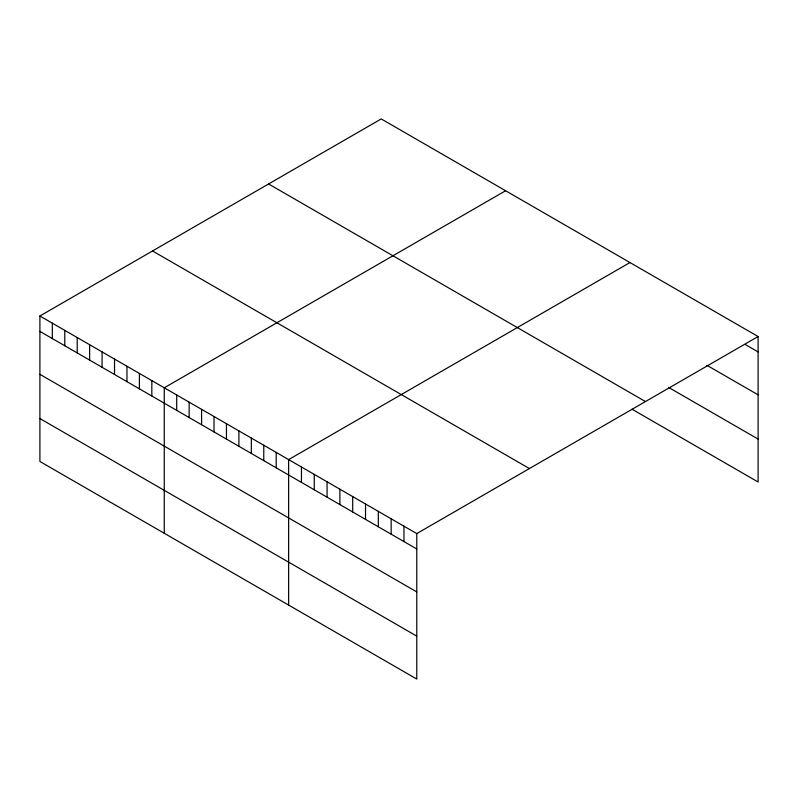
<?xml version="1.0" encoding="UTF-8"?>
<svg xmlns="http://www.w3.org/2000/svg" width="798" height="798" viewBox="0 0 798 798"><rect width="100%" height="100%" fill="white"/><g stroke="black" fill="none" stroke-linecap="round" stroke-linejoin="round"><path stroke-width="1.2" d="M39.9 315.998L416.775 533.583L416.775 679.068L39.9 461.473L39.9 315.998L381.225 118.932L758.1 336.527L758.1 482.002L632.096 409.254M505.593 190.742L164.268 387.798L164.268 533.283M629.961 262.542L288.637 459.608L288.637 605.084M416.775 533.583L758.1 336.527M745.282 344.517L758.1 351.918M706.848 365.255L758.1 394.84M668.405 387.289L758.1 439.08M268.587 183.969L645.462 401.554M152.538 250.961L529.413 468.556M39.9 331.389L416.775 548.974M39.9 374.322L416.775 591.907M39.9 418.551L416.775 636.136M403.968 526.181L403.968 541.583M391.15 518.79L391.15 534.181M378.332 511.388L378.332 526.78M365.524 503.987L365.524 519.388M352.706 496.595L352.706 511.987M339.898 489.194L339.898 504.585M327.08 481.802L327.08 497.194M314.262 474.401L314.262 489.792M301.454 467L301.454 482.391M276.198 452.426L276.198 467.818M263.769 445.244L263.769 460.636M251.33 438.062L251.33 453.454M238.891 430.88L238.891 446.272M226.452 423.698L226.452 439.1M214.014 416.516L214.014 431.918M201.585 409.344L201.585 424.736M189.146 402.162L189.146 417.554M176.707 394.98L176.707 410.372M151.829 380.616L151.829 396.007M139.401 373.434L139.401 388.835M126.962 366.262L126.962 381.653M114.523 359.08L114.523 374.471M102.084 351.898L102.084 367.289M89.645 344.716L89.645 360.107M77.207 337.534L77.207 352.925M64.778 330.352L64.778 345.753M52.339 323.18L52.339 338.571"/></g></svg>
